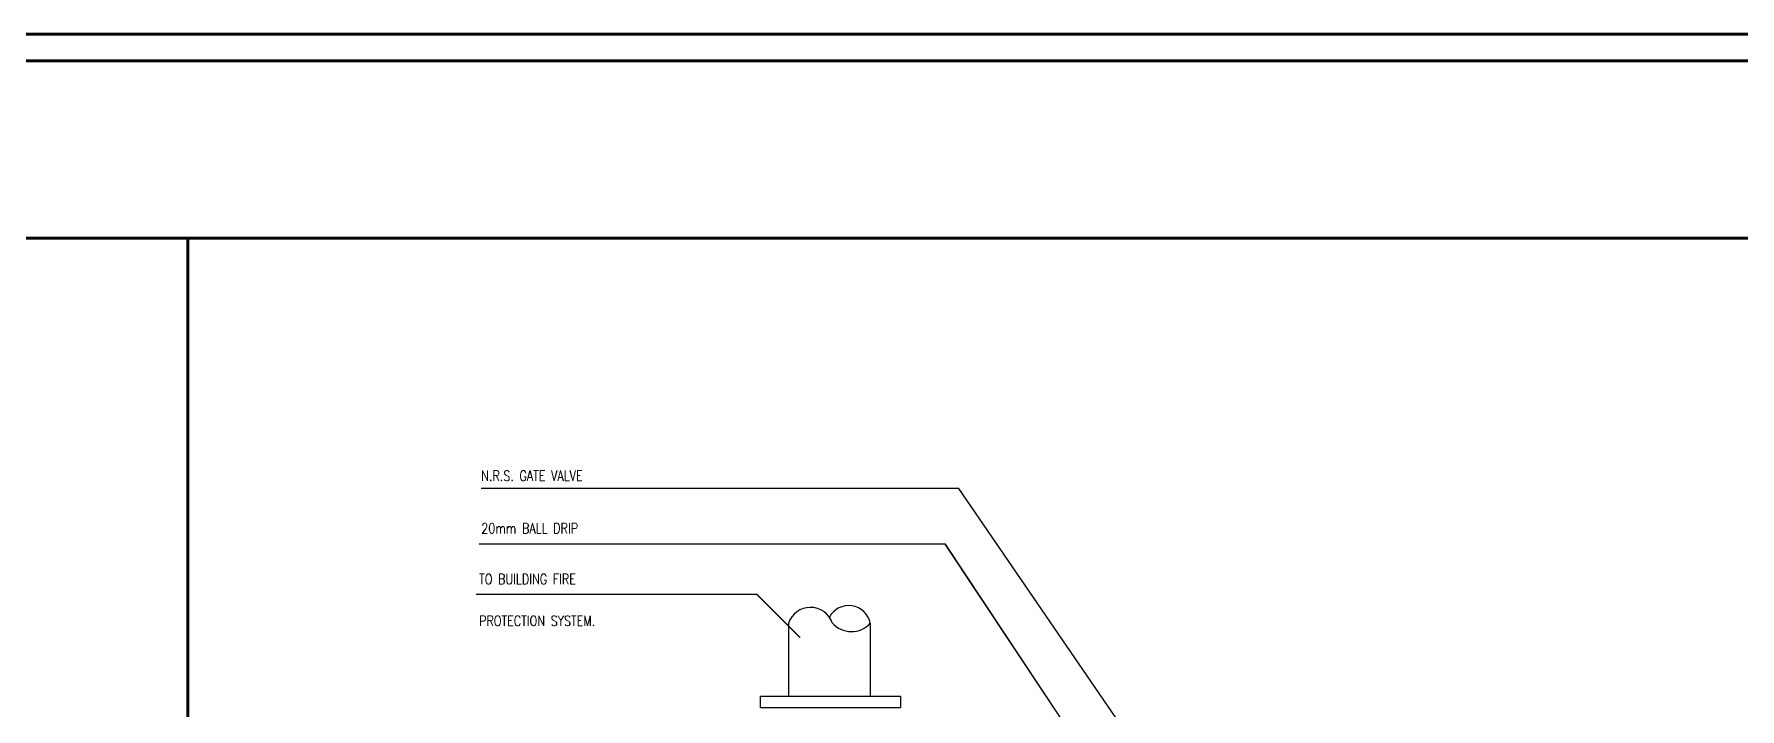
# Model space of a CAD drawing. Extents: x 846 to 947, y 375 to 797.
# Drawn here: x 881.76 to 907.42, y 502.46 to 512.62 of the extents above; entities that cross this region are included whole.
import ezdxf

# ---------------------------------------------------------------- set-up
doc = ezdxf.new("R2010")
doc.units = 0
doc.header["$MEASUREMENT"] = 0
doc.layers.add('COLOR_GREEN', color=3, linetype='CONTINUOUS')
doc.layers.add('PL-DR-LEADER', color=42, linetype='CONTINUOUS')
doc.layers.add('text', color=252, linetype='CONTINUOUS', lineweight=15)
doc.layers.add('UG-BORDER', color=20, linetype='CONTINUOUS', lineweight=80)
doc.styles.add('IBA', font='ROMANS.shx', dxfattribs={"width": 0.8, "height": 0.2})

msp = doc.modelspace()

# ---------------------------------------------------------------- linework, layer by layer
at = {"layer": 'COLOR_GREEN'}
for p, q in [((893.108, 503.754), (893.108, 502.654)), ((893.108, 503.754), (893.108, 502.654)), ((894.337, 503.754), (894.337, 502.654)), ((894.338, 503.754), (894.338, 502.654)), ((892.687, 502.485), (892.687, 502.654)), ((892.687, 502.654), (894.791, 502.654)), ((892.688, 502.485), (892.688, 502.654)), ((892.688, 502.654), (894.791, 502.654)), ((894.791, 502.654), (894.791, 502.485)), ((894.791, 502.654), (894.791, 502.485)), ((892.687, 502.485), (894.791, 502.485)), ((892.688, 502.485), (894.791, 502.485))]:
    msp.add_line(p, q, dxfattribs=at)
for centre, radius, start, end in [((893.437, 503.644), 0.348, 19.2677, 161.4523), ((893.438, 503.644), 0.348, 19.2677, 161.4523), ((894.014, 503.689), 0.33, 11.4434, 151.9816), ((894.014, 503.689), 0.33, 11.4434, 151.9816), ((894.054, 504.011), 0.383, 221.2861, 317.8848), ((894.054, 504.011), 0.383, 221.2861, 317.8848)]:
    msp.add_arc(centre, radius, start, end, dxfattribs=at)
at = {"layer": 'PL-DR-LEADER'}
for p, q in [((895.667, 505.779), (888.483, 505.779)), ((895.667, 505.779), (888.483, 505.779)), ((898.22, 502.052), (895.667, 505.779)), ((898.22, 502.052), (895.667, 505.779)), ((895.466, 504.941), (888.456, 504.941)), ((895.467, 504.941), (888.457, 504.941)), ((897.871, 501.319), (895.466, 504.941)), ((897.871, 501.319), (895.467, 504.941)), ((892.633, 504.187), (888.409, 504.187)), ((892.634, 504.187), (888.409, 504.187)), ((893.28, 503.54), (892.633, 504.187)), ((893.281, 503.54), (892.634, 504.187))]:
    msp.add_line(p, q, dxfattribs=at)
at = {"layer": 'UG-BORDER'}
for p, q in [((942.366, 512.617), (846.366, 512.617)), ((941.961, 512.213), (846.77, 512.213)), ((884.07, 484.329), (884.07, 509.547))]:
    msp.add_line(p, q, dxfattribs=at)
msp.add_lwpolyline([(846.77, 448.828), (925.782, 448.828), (925.782, 509.547), (846.77, 509.547)], close=True, dxfattribs=at)

# ---------------------------------------------------------------- texts
at = {"layer": 'text', "color": 7, "style": 'IBA', "width": 0.8}
for s, p in [('N.R.S. GATE VALVE', (888.485, 505.895)), ('N.R.S. GATE VALVE', (888.486, 505.895)), ('20mm BALL DRIP', (888.486, 505.105)), ('20mm BALL DRIP', (888.487, 505.105)), ('TO BUILDING FIRE ', (888.453, 504.341)), ('TO BUILDING FIRE ', (888.454, 504.341)), ('PROTECTION SYSTEM.', (888.453, 503.713)), ('PROTECTION SYSTEM.', (888.454, 503.713))]:
    msp.add_text(s, height=0.15394, dxfattribs=at).set_placement(p)

doc.saveas('drawing.dxf')
